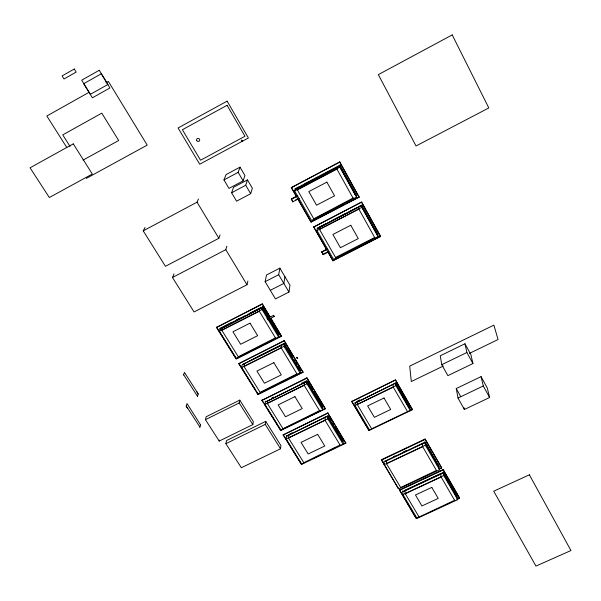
<?xml version="1.0" encoding="UTF-8"?>
<svg xmlns="http://www.w3.org/2000/svg" width="601" height="601" viewBox="0 0 601 601"><rect width="100%" height="100%" fill="white"/><g stroke="black" fill="none" stroke-linecap="round" stroke-linejoin="round"><path stroke-width="0.9" d="M369.66 430.211L354.966 405.465L354.973 402.294M351.705 401.581L395.533 379.922L412.466 409.664L368.909 430.549L351.705 401.581L395.533 379.922M297.292 189.766L313.775 218.854L353.223 197.954M345.815 443.207L327.778 412.902L283.131 434.966L301.492 464.445L345.815 443.207L327.778 412.902M288.841 434.793L288.48 438.016L303.821 462.687L340.204 444.928M297.345 358.226L297.405 358.639L296.699 357.362M339.512 434.568L343.336 440.901L343.269 444.379L327.815 418.837L327.973 415.479L331.354 421.061M299.17 186.595L295.031 188.774L294.648 190.938L311.551 220.447L356.483 197.113L339.865 167.183L339.963 165.14L324.908 173.058M374.754 237.433L335.659 257.408M339.527 166.124L295.407 189.323L339.527 166.124L355.86 195.55L339.535 165.884M359.12 197.188L339.715 161.924L291.305 187.647L311.07 222.122L359.12 197.188L339.715 161.924M327.425 416.373L327.44 415.975L342.615 441.502L327.425 416.373L286.737 436.108L320.836 419.265M340.196 445.251L325.058 420.279L325.224 417.139M332.962 260.842L313.692 226.9L361.644 202.064L380.606 236.516L332.962 260.842L327.928 251.729M325.344 408.8L306.908 377.834L261.901 400.386L280.675 430.541L325.344 408.8L306.908 377.834M265.424 401.137L264.891 404.428L280.937 430.203L322.699 409.882L322.887 406.561L315.067 393.617M353.223 198.368L336.943 169.114L337.056 167.198M267.813 400.439L267.325 403.504L283.011 428.746L319.694 410.588M328.867 251.721L323.165 254.644L321.79 251.751L326.681 249.242M273.876 316.254L273.478 315.24L274.146 316.254M323.165 254.644L321.79 251.751M301.83 464.22L286.144 439.038L286.542 435.582M301.492 464.445L283.184 434.561M322.699 409.882L306.893 383.746L307.179 380.553L301.424 383.393M306.743 381.665L306.78 381.289L265.747 401.859L306.743 381.665L322.279 407.365L306.78 381.289M335.651 257.649L319.522 229.454L319.724 227.223L358.857 206.977L358.872 209.103L374.769 237.665M319.679 410.896L304.196 385.354L304.482 382.371M358.496 206.812L361.81 205.099L377.931 234.15L378.074 236.569L333.517 259.339L317.02 230.551L317.26 228.155L325.464 223.903M303.009 372.304L284.138 340.617L238.755 363.703L257.979 394.572L303.009 372.304L284.138 340.617M268.144 318.432L268.812 319.311L268.346 318.267M242.308 364.431L241.625 367.542L258.062 393.94L300.162 373.116L300.492 369.976M297.052 374.055L281.193 347.896L281.606 345.079L244.637 363.597L244.021 366.497L260.09 392.34L297.082 373.762M311.07 222.122L297.78 198.608M280.532 448.774L280.93 445.604L265.747 421.346L226.539 440.548L225.863 443.673L265.274 424.396L280.532 448.774L241.339 467.728L225.863 443.673M280.675 430.541L280.727 430.136M283.845 343.84L299.711 370.524L283.845 343.84L249.145 361.216M300.162 373.116L283.972 346.349L284.401 343.344L278.594 346.251M288.961 292.048L289.975 285.227L279.871 268.136L266.513 274.995L265.131 281.681L275.453 298.922L288.961 292.048L278.691 274.725L279.871 268.136M269.999 316.682L262.261 303.866L216.495 327.47L236.163 359.067L281.553 336.267L270.968 318.29M265.274 424.411L265.747 421.346M269.323 318.53L278.984 334.524L278.458 334.787L262.179 307.487L220.454 329.017L262.179 307.487M231.761 322.444L220.169 328.341L219.35 331.271L236.17 358.286L278.601 336.966L279.067 334.006L275.205 327.62M222.603 327.605L221.852 330.332L238.289 356.784L275.589 337.785M284.919 276.678L283.86 283.439L270.292 290.298M297.322 189.563L297.593 187.948M299.366 198.383L292.777 201.838L291.395 198.916L296.338 196.324M257.979 394.572L256.589 391.852M252.826 424.591L253.344 421.647L239.784 400.116L206.188 416.748L205.422 419.671L219.215 441.051L252.826 424.591L239.19 402.97L239.784 400.116M292.777 201.838L291.395 198.916M251.308 383.363L255.62 390.289M278.601 336.966L262.036 309.568L262.599 306.75L269.03 317.396M269.939 317.02L262.261 303.866M275.543 338.062L259.316 311.28L259.857 308.644M241.579 140.499L241.444 140.093L241.948 140.739M297.164 357.865L296.751 357.302L296.811 357.715M242.541 364.529L283.792 344.193M219.215 441.051L219.425 440.142M174.042 273.808L172.479 277.497L194.07 311.949L246.988 284.739L247.912 280.998M200.524 424.809L187.009 403.556L186.19 406.284L187.557 408.402M186.265 406.013L199.915 427.063M199.848 427.341L200.591 424.531M198.135 394.121L196.835 391.717M183.651 374.731L197.504 396.292M197.436 396.555L198.202 393.858L184.417 372.38L183.575 374.994M250.685 193.702L252.345 188.203L247.469 179.879L233.541 187.279L231.588 192.771L236.569 201.177L250.685 193.702L245.734 185.258L247.469 179.879M172.479 277.497L225.781 249.678L226.9 246.2M243.15 180.856L244.93 175.537L240.017 167.146L226.059 174.613L223.97 179.917L228.989 188.391L243.15 180.856L238.154 172.344L240.017 167.146M220.064 234.841L218.862 238.296L197.038 202.184L198.443 199.021M218.869 238.281L165.433 266.311L143.218 230.844L145.081 227.456M88.956 92.359L46.833 116.008L66.854 147.591M105.964 82.803L108.398 81.443L147.2 145.119L86.371 178.384M83.066 160.106L118.675 140.514L101.794 113.146L62.744 134.887L70.069 146.464M223.97 179.917L238.154 172.344M143.218 230.852L197.038 202.184M231.588 192.771L245.734 185.258M291.305 187.647L339.7 162.165M300.823 185.724L302.483 184.853M304.136 183.981L309.102 181.367M309.936 180.931L324.119 173.471M294.648 190.945L339.865 167.183M297.255 189.976L336.943 169.114M291.327 199.314L297.916 195.851M295.316 200.148L298.607 198.428M311.108 221.844L344.215 204.663M345.868 203.799L359.113 196.925M313.654 227.186L361.644 202.064M332.037 220.507L345.237 213.671M349.376 211.529L356.836 207.668M360.427 206.008L317.501 228.478L361.246 205.58L377.203 234.57L361.254 205.843M317.02 230.551L361.855 207.368L361.81 205.099M319.522 229.454L358.872 209.103M321.753 252.195L327.462 249.272M265.131 281.681L278.691 274.725M323.195 254.193L327.267 252.112M332.977 260.541L338.821 257.551M340.497 256.702L373.071 240.062M374.739 239.213L380.583 236.223M216.495 327.47L262.194 304.196M235.908 320.333L240.069 318.214M250.061 313.129L260.09 308.028M234.202 321.347L220.131 328.507L220.612 329.288M235.036 320.919L245.035 315.833M247.537 314.563L248.356 314.143M249.137 313.745L262.569 306.908L268.985 317.538M220.034 328.852L262.502 307.239L268.865 317.779M219.35 331.271L262.036 309.568M221.852 330.332L259.316 311.28M266.949 318.545L273.628 315.345M267.663 319.845L274.199 316.472M278.218 334.584L279.037 334.171L270.36 319.815M237.072 358.286L248.619 352.486M252.743 350.413L261.811 345.86M265.935 343.787L272.531 340.474M279.134 337.153L281.606 335.914M238.755 363.703L284.093 340.97M254.629 358.256L256.274 357.437M257.093 357.024L269.473 350.819M270.3 350.406L276.933 347.085M243.367 364.116L245.02 363.289M241.625 367.542L283.972 346.349M244.021 366.497L281.193 347.896M205.422 419.671L239.19 402.97M258.047 394.188L269.714 388.419M271.382 387.6L275.543 385.534M282.215 382.236L288.878 378.946M290.546 378.119L303.047 371.936M261.901 400.386L306.871 378.209M271.945 397.922L273.575 397.118M264.891 404.428L306.893 383.746M267.325 403.504L304.196 385.354M281.568 429.723L298.412 421.526M302.626 419.475L309.365 416.2M311.048 415.381L319.469 411.279M323.676 409.228L325.366 408.41M464.964 343.772L440.263 355.777L441.75 364.687L447.865 375.648L472.934 363.552L470.914 354.665L464.964 343.772L466.887 352.502L472.934 363.552M283.131 434.966L327.755 413.3M356.663 401.476L360.037 399.838M289.78 434.012L292.206 432.833M321.565 418.912L326.613 416.373M395.315 383.235L355.364 402.993L395.315 383.235L409.566 408.282L395.345 383.603M354.966 405.465L395.924 385.609L395.691 382.536L410.07 407.508L410.378 410.701L395.924 385.609M286.144 439.038L327.815 418.837M412.429 409.289L371.666 428.821L357.302 404.578L393.257 387.157L393.054 384.279M288.48 438.016L325.058 420.279M441.75 364.687L466.887 352.502M443.313 366.039L411.309 381.537L409.694 366.129L493.894 325.133L498.056 339.535L469.419 353.396M368.909 430.549L370.569 429.362M456.242 388.547L481.07 376.639L487.291 388.006L489.605 397.501L464.393 409.484L458.007 398.05L456.242 388.547L460.727 396.6M301.529 464.025L304.872 462.424M314.068 458.015L319.912 455.212M326.598 452.012L334.96 448M341.646 444.8L345.823 442.794M458.007 398.05L483.287 385.977L481.07 376.639M398.185 487.944L398.208 488.365L381.387 459.735L425.125 439.015L441.63 467.623L441.682 468.036L439.173 469.216M381.402 460.141L425.17 439.414L425.125 439.015M393.377 456.715L395.075 455.911M403.241 452.05L406.449 450.532M424.877 442.246L385.008 461.11L385.023 461.523L424.922 442.652L424.877 442.246L438.813 466.699L424.922 442.652M431.616 453.297L424.96 441.773L425.358 445.183L384.204 464.633L384.047 461.132M436.551 470.403L400.679 487.531L386.541 463.747L422.668 446.678L422.308 443.485M439.121 468.795L441.63 467.623M432.059 454.071L439.106 466.263L439.579 469.794L398.666 488.921L381.387 459.735M418.642 517.048L416.087 518.227L399.477 489.943L443.2 469.509L459.48 497.741L459.555 498.176L456.993 499.356M399.5 490.371L443.26 469.929L443.2 469.509M407.824 489.004L404.984 490.326L405.247 493.714L419.092 517.025L454.709 500.227M408.537 488.666L440.661 473.671L441.119 476.991L454.762 500.565M442.937 472.702L403.068 491.31L403.106 491.738L442.997 473.122L442.937 472.702L456.7 496.847L442.997 473.122M450.712 484.842L457.151 495.998L457.729 499.664L417.102 518.4L402.933 494.593L443.801 475.541L443.298 471.988L450.254 484.045M405.247 493.714L441.119 476.991M456.925 498.92L459.48 497.741M274.146 316.584L273.808 316.118M241.504 140.341L242.03 141.288M238.837 363.335L250.827 382.597M216.593 327.132L235.765 357.918M261.961 400.003L263.441 402.377M264.432 403.97L266.408 407.14M267.392 408.725L277.271 424.584M278.255 426.169L280.231 429.339M262.111 307.817L278.398 334.765M225.781 249.678L246.988 284.746M270.901 318.628L281.553 336.267M272.794 323.631L274.244 326.027M307.644 381.327L312.745 389.771M313.677 391.311L314.608 392.844M284.874 344.133L286.301 346.492M287.248 348.069L292.477 356.716M294.362 359.841L295.309 361.396M296.248 362.959L297.195 364.522M298.134 366.077L300.019 369.194M332.315 422.653L333.758 425.05M334.727 426.642L335.689 428.243M336.169 429.031L338.558 432.99M399.477 489.943L416.087 518.227M351.713 401.205L368.894 430.158M297.104 357.738L297.457 358.549M393.257 387.157L407.388 411.385M443.801 475.541L457.729 499.664M425.358 445.183L439.579 469.794M422.668 446.678L436.596 470.733M395.563 380.283L412.466 409.664M443.26 469.929L459.555 498.176M425.17 439.414L441.682 468.036M291.35 187.392L296.406 196.204M313.692 226.9L326.546 249.325M361.855 207.368L378.074 236.584M361.652 202.327L380.606 236.516M339.963 165.14L356.476 194.904L356.483 197.105M241.955 140.732L242.248 141.34M483.287 385.977L489.605 397.501M268.129 318.365L268.031 318.057M464.055 407.733L464.393 409.484M402.67 490.957L402.933 494.593M386.375 460.486L386.541 463.747M357.295 401.626L357.302 404.578M74.284 69.002L62.098 75.906L64.007 78.979L76.184 72.082L74.284 69.002M99.285 70.264L81.683 80.196L90.398 94.312L107.947 84.463L99.285 70.264M101.276 73.795L83.689 83.712L92.381 97.798L109.923 87.971L101.276 73.795M73.277 143.857L30.05 167.814L49.335 197.526L92.314 174.02L73.277 143.857M227.125 101.141L178.076 127.968L199.712 164.208L248.401 137.975L227.125 101.141M227.08 105.31L182.373 129.733L200.546 160.219L244.983 136.254L227.08 105.31M452.207 34.911L378.322 74.629L416.042 145.968L488.808 107.947L452.207 34.911M326.884 182.126L308.809 191.599L316.547 205.196L334.562 195.806L326.884 182.126M350.781 225.255L332.879 234.473L340.414 247.725L358.271 238.582L350.781 225.255M250.008 323.15L232.948 331.805L240.648 344.26L257.656 335.674L250.008 323.15M273.838 362.651L256.928 371.08L264.432 383.228L281.306 374.859L273.838 362.651M294.933 396.652L278.143 404.901L285.49 416.778L302.228 408.605L294.933 396.652M384.009 398.005L367.639 405.915L374.37 417.327L390.695 409.476L384.009 398.005M317.666 434.343L301.018 442.381L308.185 453.973L324.788 445.995L317.666 434.343M431.788 487.396L415.456 494.991L421.932 505.959L438.227 498.424L431.788 487.396M529.376 474.798L493.729 491.19L535.964 566.089L570.95 550.531L529.376 474.798M196.722 140.514A1.593 1.518 34.9 0 0 199.427 140.852A1.593 1.518 34.9 0 0 198.262 138.388A1.593 1.518 34.9 0 0 196.722 140.514"/></g></svg>
